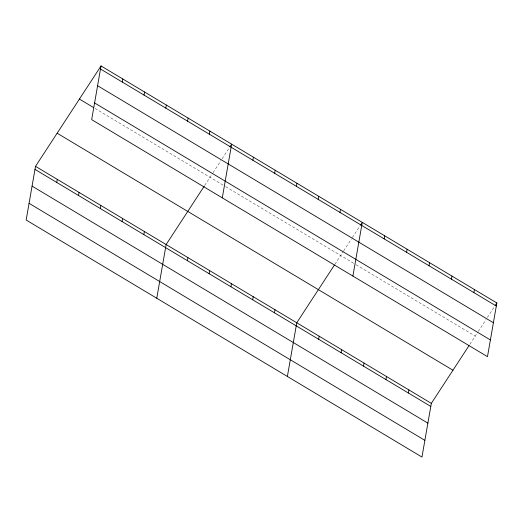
<?xml version="1.0" encoding="UTF-8"?>
<svg xmlns="http://www.w3.org/2000/svg" width="523" height="523" viewBox="0 0 523 523"><rect width="100%" height="100%" fill="white"/><g stroke="black" fill="none" stroke-linecap="round" stroke-linejoin="round"><path stroke-width="0.39" stroke-dasharray="2.62 1.96" d="M204.689 185.482L212.632 173.316M213.064 172.655L220.843 160.724M222.144 158.737L229.492 147.473M334.864 264.383L343.245 251.537M343.683 250.87L351.463 238.946M352.325 237.619L360.112 225.694M469.883 344.291L477.826 332.125M478.257 331.464L486.037 319.533M487.338 317.546L494.686 306.282M95.068 108.444L225.001 186.253M225.681 186.659L355.372 264.324M356.071 264.743L475.23 336.099"/><path stroke-width="0.78" d="M101.037 65.944L91.669 119.636L487.482 356.666L496.85 302.967L101.037 65.944L35.518 166.334L26.15 220.033L421.963 457.056L431.331 403.364L468.994 345.657M56.752 182.442L57.288 179.369M78.522 195.478L79.058 192.405M122.271 82.052L122.807 78.98M100.292 208.52L100.828 205.447M122.062 221.556L122.598 218.483M144.041 95.088L144.577 92.015M165.811 108.124L166.347 105.051M143.832 234.592L144.368 231.519M187.58 121.159L188.117 118.087M156.769 298.247L166.137 244.555L204.245 186.168M209.35 134.195L209.886 131.123M187.371 260.663L187.907 257.591M222.288 197.857L231.656 144.158L229.924 146.813M209.141 273.699L209.677 270.626M230.911 286.735L231.447 283.662M252.89 160.267L253.426 157.201M274.66 173.309L275.196 170.237M252.681 299.771L253.217 296.698M296.43 186.345L296.966 183.272M274.451 312.813L274.987 309.74M318.2 199.381L318.736 196.308M287.382 376.468L296.757 322.776L334.419 265.069M339.97 212.416L340.506 209.344M318.651 339.277L319.187 336.204M352.901 276.072L362.276 222.38L360.543 225.034M341.081 352.711L341.617 349.639M384.17 238.887L384.706 235.814M363.511 366.139L364.047 363.067M406.6 252.315L407.136 249.242M385.935 379.574L386.471 376.501M429.023 265.749L429.56 262.677M408.365 393.002L408.901 389.929M451.454 279.177L451.99 276.105M473.884 292.612L474.42 289.539M495.118 305.622L496.85 302.967M100.501 69.016L496.314 306.04M97.585 85.72L493.398 322.75M94.585 102.933L490.397 339.957M79.418 99.069L93.702 107.627M57.144 133.208L452.951 370.232M35.518 166.334L431.331 403.364M34.982 169.406L430.795 406.436M32.066 186.11L427.879 423.14M29.066 203.323L424.879 440.353"/></g></svg>
